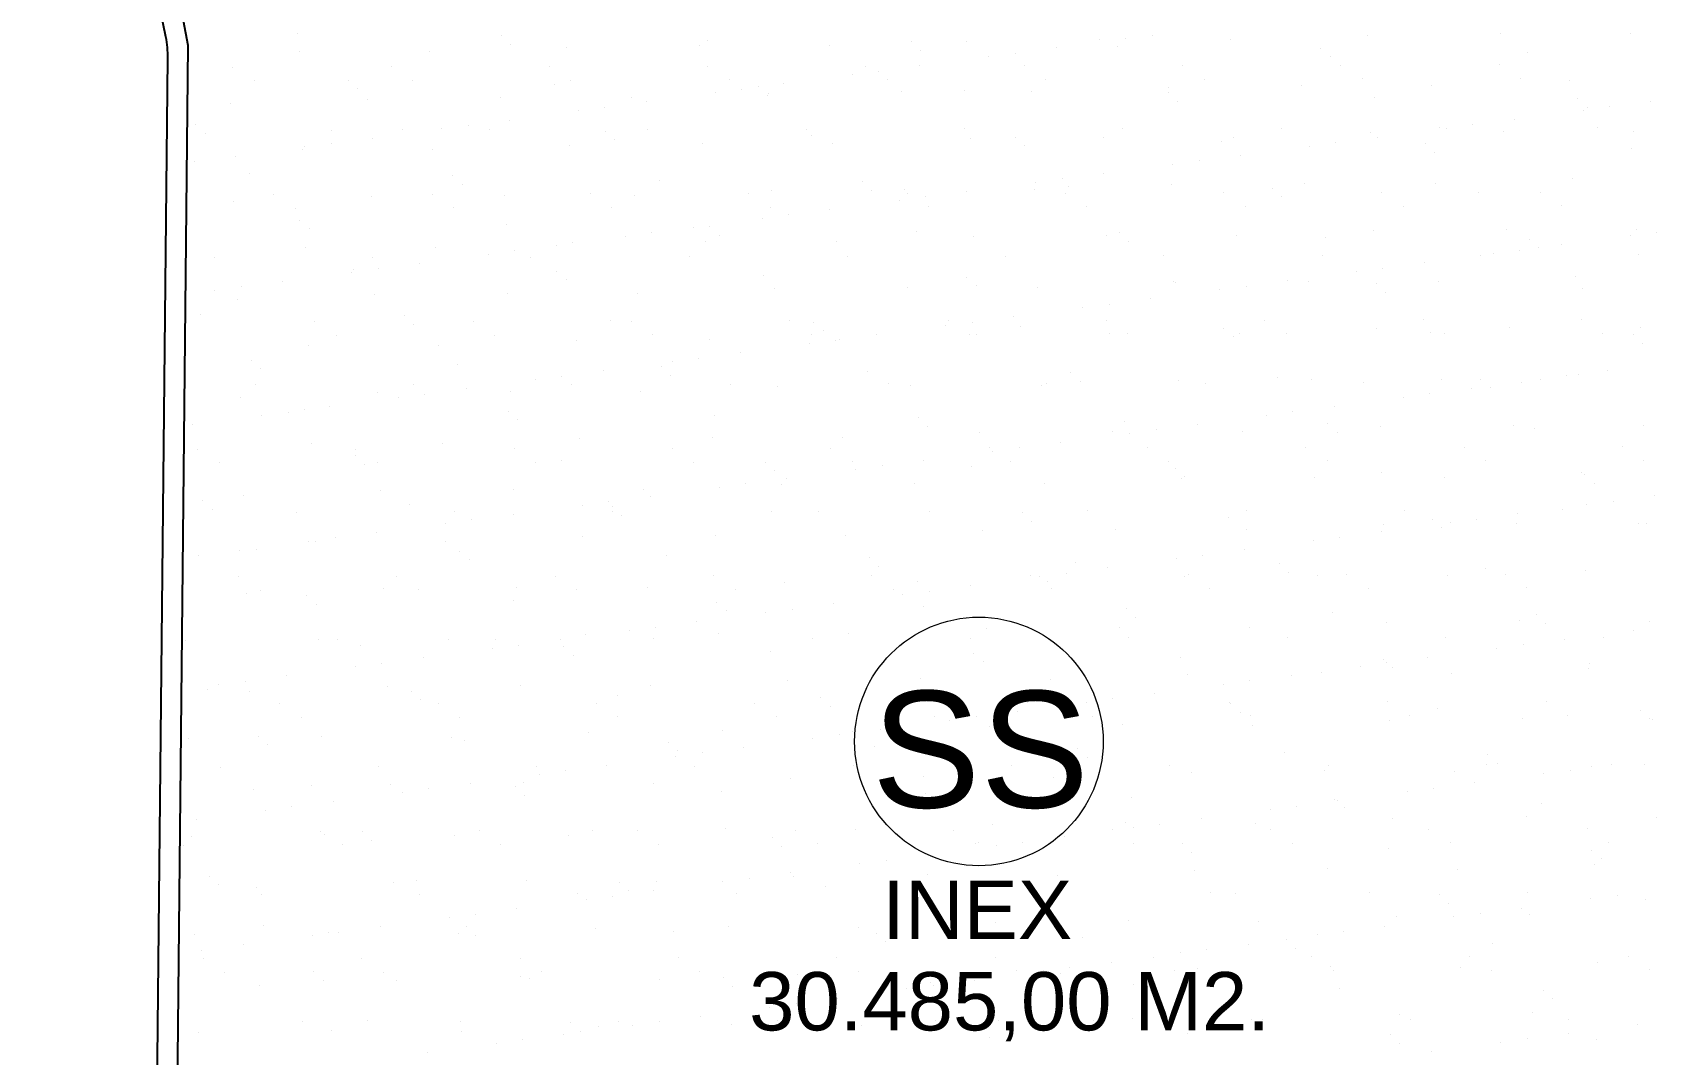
# Model space of a CAD drawing. Extents: x 472704 to 474638, y 1059265 to 1060325.
# Drawn here: x 473682.7 to 473778.5, y 1059666.4 to 1059726.7 of the extents above; entities that cross this region are included whole.
import ezdxf

# ---------------------------------------------------------------- set-up
doc = ezdxf.new("R2010")
doc.units = 0
doc.header["$LTSCALE"] = 0.4
doc.header["$MEASUREMENT"] = 0
for name, color, linetype in [('A-VIA-N', 7, 'CONTINUOUS'), ('PARCELASPEOPUESTAS', 3, 'CONTINUOUS'), ('TEXTOPROPU', 7, 'CONTINUOUS'), ('TOPONIMIA', 1, 'CONTINUOUS'), ('VIAPROPUESTA', 7, 'CONTINUOUS')]:
    doc.layers.add(name, color=color, linetype=linetype)
doc.layers.add('AREAS VERDAS', color=72, linetype='CONTINUOUS', lineweight=25)
doc.styles.add('ARIAL', font='arial.ttf')

msp = doc.modelspace()

# ---------------------------------------------------------------- linework, layer by layer
at = {"layer": 'A-VIA-N', "linetype": 'Continuous'}
msp.add_line((473688.901, 1059555.033), (473690.686, 1059725.191), dxfattribs=at)
msp.add_arc((473684.686, 1059725.254), 6, 359.3992, 11.49927, dxfattribs=at)
at = {"layer": 'AREAS VERDAS', "color": 64, "linetype": 'Continuous'}
for p, q in [((473698.361, 1059726.624), (473698.361, 1059726.624)), ((473710.366, 1059726.521), (473710.366, 1059726.521)), ((473748.78, 1059726.534), (473748.78, 1059726.534)), ((473761.471, 1059726.555), (473761.471, 1059726.555)), ((473769.324, 1059726.655), (473769.324, 1059726.655)), ((473776.999, 1059726.619), (473776.999, 1059726.619)), ((473698.435, 1059725.59), (473698.435, 1059725.59)), ((473706.109, 1059725.553), (473706.109, 1059725.553)), ((473710.918, 1059726.014), (473710.918, 1059726.014)), ((473714.212, 1059725.845), (473714.212, 1059725.845)), ((473722.065, 1059725.945), (473722.065, 1059725.945)), ((473722.547, 1059726.255), (473722.547, 1059726.255)), ((473729.739, 1059725.908), (473729.739, 1059725.908)), ((473734.551, 1059726.152), (473734.551, 1059726.152)), ((473735.104, 1059725.646), (473735.104, 1059725.646)), ((473737.842, 1059726.2), (473737.842, 1059726.2)), ((473740.705, 1059725.471), (473740.705, 1059725.471)), ((473743.144, 1059725.792), (473743.144, 1059725.792)), ((473745.695, 1059726.3), (473745.695, 1059726.3)), ((473746.732, 1059725.887), (473746.732, 1059725.887)), ((473747.219, 1059726.328), (473747.219, 1059726.328)), ((473753.369, 1059726.263), (473753.369, 1059726.263)), ((473758.737, 1059725.784), (473758.737, 1059725.784)), ((473770.918, 1059725.519), (473770.918, 1059725.519)), ((473694.515, 1059724.656), (473694.515, 1059724.656)), ((473703.857, 1059724.673), (473703.857, 1059724.673)), ((473713.2, 1059724.69), (473713.2, 1059724.69)), ((473722.542, 1059724.707), (473722.542, 1059724.707)), ((473731.884, 1059724.724), (473731.884, 1059724.724)), ((473735.069, 1059724.729), (473735.069, 1059724.729)), ((473739.143, 1059725.265), (473739.143, 1059725.265)), ((473741.227, 1059724.741), (473741.227, 1059724.741)), ((473750.569, 1059724.758), (473750.569, 1059724.758)), ((473759.29, 1059725.277), (473759.29, 1059725.277)), ((473759.912, 1059724.775), (473759.912, 1059724.775)), ((473769.254, 1059724.792), (473769.254, 1059724.792)), ((473695.78, 1059723.85), (473695.78, 1059723.85)), ((473701.347, 1059723.888), (473701.347, 1059723.888)), ((473705.122, 1059723.867), (473705.122, 1059723.867)), ((473713.528, 1059723.622), (473713.528, 1059723.622)), ((473714.465, 1059723.884), (473714.465, 1059723.884)), ((473723.807, 1059723.901), (473723.807, 1059723.901)), ((473726.993, 1059723.665), (473726.993, 1059723.665)), ((473731.068, 1059724.202), (473731.068, 1059724.202)), ((473732.63, 1059724.407), (473732.63, 1059724.407)), ((473733.15, 1059723.918), (473733.15, 1059723.918)), ((473742.492, 1059723.935), (473742.492, 1059723.935)), ((473751.834, 1059723.952), (473751.834, 1059723.952)), ((473757.604, 1059723.588), (473757.604, 1059723.588)), ((473761.177, 1059723.969), (473761.177, 1059723.969)), ((473765.278, 1059723.551), (473765.278, 1059723.551)), ((473770.519, 1059723.986), (473770.519, 1059723.986)), ((473773.381, 1059723.843), (473773.381, 1059723.843)), ((473701.9, 1059723.381), (473701.9, 1059723.381)), ((473702.492, 1059722.777), (473702.492, 1059722.777)), ((473710.344, 1059722.877), (473710.344, 1059722.877)), ((473718.019, 1059722.84), (473718.019, 1059722.84)), ((473718.918, 1059722.602), (473718.918, 1059722.602)), ((473722.993, 1059723.139), (473722.993, 1059723.139)), ((473724.554, 1059723.344), (473724.554, 1059723.344)), ((473725.533, 1059723.519), (473725.533, 1059723.519)), ((473726.086, 1059723.013), (473726.086, 1059723.013)), ((473726.121, 1059723.132), (473726.121, 1059723.132)), ((473733.974, 1059723.232), (473733.974, 1059723.232)), ((473737.714, 1059723.254), (473737.714, 1059723.254)), ((473741.648, 1059723.195), (473741.648, 1059723.195)), ((473749.718, 1059723.151), (473749.718, 1059723.151)), ((473749.751, 1059723.487), (473749.751, 1059723.487)), ((473750.271, 1059722.644), (473750.271, 1059722.644)), ((473761.9, 1059722.886), (473761.9, 1059722.886)), ((473773.904, 1059722.782), (473773.904, 1059722.782)), ((473778.211, 1059722.641), (473778.211, 1059722.641)), ((473694.389, 1059722.485), (473694.389, 1059722.485)), ((473714.917, 1059722.076), (473714.917, 1059722.076)), ((473716.479, 1059722.281), (473716.479, 1059722.281)), ((473774.211, 1059722.114), (473774.211, 1059722.114)), ((473774.457, 1059722.276), (473774.457, 1059722.276)), ((473775.772, 1059722.32), (473775.772, 1059722.32)), ((473692.329, 1059721.255), (473692.329, 1059721.255)), ((473692.882, 1059720.748), (473692.882, 1059720.748)), ((473700.334, 1059720.949), (473700.334, 1059720.949)), ((473704.51, 1059720.989), (473704.51, 1059720.989)), ((473706.842, 1059721.012), (473706.842, 1059721.012)), ((473708.404, 1059721.218), (473708.404, 1059721.218)), ((473709.677, 1059720.966), (473709.677, 1059720.966)), ((473710.843, 1059721.539), (473710.843, 1059721.539)), ((473716.514, 1059720.886), (473716.514, 1059720.886)), ((473719.019, 1059720.983), (473719.019, 1059720.983)), ((473728.361, 1059721), (473728.361, 1059721)), ((473737.704, 1059721.017), (473737.704, 1059721.017)), ((473747.046, 1059721.034), (473747.046, 1059721.034)), ((473756.389, 1059721.051), (473756.389, 1059721.051)), ((473761.66, 1059720.775), (473761.66, 1059720.775)), ((473765.731, 1059721.068), (473765.731, 1059721.068)), ((473766.135, 1059721.051), (473766.135, 1059721.051)), ((473767.697, 1059721.257), (473767.697, 1059721.257)), ((473769.513, 1059720.875), (473769.513, 1059720.875)), ((473770.136, 1059721.578), (473770.136, 1059721.578)), ((473775.074, 1059721.085), (473775.074, 1059721.085)), ((473777.187, 1059720.838), (473777.187, 1059720.838)), ((473698.624, 1059719.809), (473698.624, 1059719.809)), ((473698.767, 1059719.949), (473698.767, 1059719.949)), ((473700.328, 1059720.155), (473700.328, 1059720.155)), ((473702.767, 1059720.476), (473702.767, 1059720.476)), ((473706.298, 1059719.772), (473706.298, 1059719.772)), ((473714.401, 1059720.064), (473714.401, 1059720.064)), ((473717.067, 1059720.38), (473717.067, 1059720.38)), ((473722.254, 1059720.164), (473722.254, 1059720.164)), ((473728.696, 1059720.621), (473728.696, 1059720.621)), ((473729.928, 1059720.128), (473729.928, 1059720.128)), ((473738.031, 1059720.419), (473738.031, 1059720.419)), ((473740.7, 1059720.518), (473740.7, 1059720.518)), ((473741.253, 1059720.011), (473741.253, 1059720.011)), ((473745.883, 1059720.52), (473745.883, 1059720.52)), ((473752.881, 1059720.253), (473752.881, 1059720.253)), ((473753.558, 1059720.483), (473753.558, 1059720.483)), ((473758.06, 1059719.988), (473758.06, 1059719.988)), ((473759.622, 1059720.194), (473759.622, 1059720.194)), ((473762.061, 1059720.515), (473762.061, 1059720.515)), ((473764.886, 1059720.149), (473764.886, 1059720.149)), ((473777.067, 1059719.884), (473777.067, 1059719.884)), ((473692.253, 1059719.092), (473692.253, 1059719.092)), ((473694.692, 1059719.413), (473694.692, 1059719.413)), ((473749.985, 1059718.925), (473749.985, 1059718.925)), ((473751.546, 1059719.13), (473751.546, 1059719.13)), ((473753.985, 1059719.452), (473753.985, 1059719.452)), ((473765.439, 1059719.643), (473765.439, 1059719.643)), ((473695.492, 1059718.356), (473695.492, 1059718.356)), ((473707.496, 1059718.253), (473707.496, 1059718.253)), ((473719.677, 1059717.988), (473719.677, 1059717.988)), ((473731.682, 1059717.885), (473731.682, 1059717.885)), ((473741.909, 1059717.862), (473741.909, 1059717.862)), ((473743.471, 1059718.067), (473743.471, 1059718.067)), ((473745.91, 1059718.388), (473745.91, 1059718.388)), ((473757.793, 1059717.807), (473757.793, 1059717.807)), ((473773.57, 1059718.062), (473773.57, 1059718.062)), ((473696.938, 1059717.144), (473696.938, 1059717.144)), ((473702.681, 1059716.996), (473702.681, 1059716.996)), ((473706.28, 1059717.161), (473706.28, 1059717.161)), ((473708.049, 1059717.746), (473708.049, 1059717.746)), ((473710.533, 1059717.096), (473710.533, 1059717.096)), ((473715.623, 1059717.178), (473715.623, 1059717.178)), ((473718.208, 1059717.06), (473718.208, 1059717.06)), ((473724.965, 1059717.195), (473724.965, 1059717.195)), ((473726.31, 1059717.352), (473726.31, 1059717.352)), ((473732.235, 1059717.378), (473732.235, 1059717.378)), ((473734.163, 1059717.452), (473734.163, 1059717.452)), ((473734.307, 1059717.212), (473734.307, 1059717.212)), ((473735.396, 1059717.004), (473735.396, 1059717.004)), ((473737.835, 1059717.325), (473737.835, 1059717.325)), ((473741.837, 1059717.415), (473741.837, 1059717.415)), ((473743.65, 1059717.229), (473743.65, 1059717.229)), ((473743.863, 1059717.62), (473743.863, 1059717.62)), ((473749.94, 1059717.707), (473749.94, 1059717.707)), ((473752.992, 1059717.246), (473752.992, 1059717.246)), ((473755.867, 1059717.516), (473755.867, 1059717.516)), ((473756.42, 1059717.01), (473756.42, 1059717.01)), ((473762.335, 1059717.263), (473762.335, 1059717.263)), ((473765.467, 1059717.77), (473765.467, 1059717.77)), ((473768.049, 1059717.251), (473768.049, 1059717.251)), ((473771.677, 1059717.28), (473771.677, 1059717.28)), ((473694.578, 1059716.704), (473694.578, 1059716.704)), ((473698.203, 1059716.338), (473698.203, 1059716.338)), ((473707.545, 1059716.355), (473707.545, 1059716.355)), ((473716.888, 1059716.372), (473716.888, 1059716.372)), ((473726.23, 1059716.389), (473726.23, 1059716.389)), ((473727.32, 1059715.941), (473727.32, 1059715.941)), ((473729.759, 1059716.262), (473729.759, 1059716.262)), ((473733.834, 1059716.799), (473733.834, 1059716.799)), ((473735.572, 1059716.406), (473735.572, 1059716.406)), ((473744.915, 1059716.423), (473744.915, 1059716.423)), ((473754.257, 1059716.44), (473754.257, 1059716.44)), ((473763.6, 1059716.457), (473763.6, 1059716.457)), ((473772.942, 1059716.474), (473772.942, 1059716.474)), ((473698.478, 1059715.62), (473698.478, 1059715.62)), ((473699.031, 1059715.113), (473699.031, 1059715.113)), ((473710.659, 1059715.355), (473710.659, 1059715.355)), ((473721.684, 1059715.199), (473721.684, 1059715.199)), ((473722.663, 1059715.252), (473722.663, 1059715.252)), ((473725.759, 1059715.735), (473725.759, 1059715.735)), ((473734.845, 1059714.987), (473734.845, 1059714.987)), ((473761.849, 1059714.994), (473761.849, 1059714.994)), ((473769.702, 1059715.094), (473769.702, 1059715.094)), ((473777.376, 1059715.058), (473777.376, 1059715.058)), ((473698.813, 1059714.029), (473698.813, 1059714.029)), ((473706.487, 1059713.992), (473706.487, 1059713.992)), ((473713.609, 1059714.136), (473713.609, 1059714.136)), ((473714.59, 1059714.284), (473714.59, 1059714.284)), ((473717.683, 1059714.672), (473717.683, 1059714.672)), ((473719.245, 1059714.878), (473719.245, 1059714.878)), ((473722.443, 1059714.384), (473722.443, 1059714.384)), ((473723.216, 1059714.745), (473723.216, 1059714.745)), ((473730.117, 1059714.347), (473730.117, 1059714.347)), ((473738.22, 1059714.639), (473738.22, 1059714.639)), ((473746.072, 1059714.739), (473746.072, 1059714.739)), ((473746.849, 1059714.883), (473746.849, 1059714.883)), ((473747.402, 1059714.377), (473747.402, 1059714.377)), ((473753.747, 1059714.702), (473753.747, 1059714.702)), ((473759.03, 1059714.618), (473759.03, 1059714.618)), ((473771.035, 1059714.515), (473771.035, 1059714.515)), ((473771.588, 1059714.008), (473771.588, 1059714.008)), ((473772.902, 1059714.175), (473772.902, 1059714.175)), ((473776.977, 1059714.711), (473776.977, 1059714.711)), ((473778.538, 1059714.917), (473778.538, 1059714.917)), ((473693.415, 1059713.42), (473693.415, 1059713.42)), ((473702.757, 1059713.437), (473702.757, 1059713.437)), ((473705.533, 1059713.073), (473705.533, 1059713.073)), ((473709.608, 1059713.609), (473709.608, 1059713.609)), ((473711.17, 1059713.815), (473711.17, 1059713.815)), ((473712.1, 1059713.454), (473712.1, 1059713.454)), ((473721.442, 1059713.471), (473721.442, 1059713.471)), ((473730.784, 1059713.488), (473730.784, 1059713.488)), ((473740.127, 1059713.505), (473740.127, 1059713.505)), ((473749.469, 1059713.522), (473749.469, 1059713.522)), ((473758.812, 1059713.539), (473758.812, 1059713.539)), ((473764.826, 1059713.111), (473764.826, 1059713.111)), ((473768.154, 1059713.556), (473768.154, 1059713.556)), ((473768.901, 1059713.648), (473768.901, 1059713.648)), ((473770.463, 1059713.853), (473770.463, 1059713.853)), ((473777.496, 1059713.573), (473777.496, 1059713.573)), ((473701.533, 1059712.546), (473701.533, 1059712.546)), ((473701.641, 1059712.722), (473701.641, 1059712.722)), ((473703.094, 1059712.752), (473703.094, 1059712.752)), ((473713.645, 1059712.619), (473713.645, 1059712.619)), ((473714.198, 1059712.112), (473714.198, 1059712.112)), ((473725.826, 1059712.353), (473725.826, 1059712.353)), ((473737.831, 1059712.25), (473737.831, 1059712.25)), ((473756.751, 1059712.048), (473756.751, 1059712.048)), ((473760.826, 1059712.585), (473760.826, 1059712.585)), ((473762.388, 1059712.79), (473762.388, 1059712.79)), ((473773.759, 1059712.282), (473773.759, 1059712.282)), ((473693.457, 1059711.483), (473693.457, 1059711.483)), ((473695.019, 1059711.689), (473695.019, 1059711.689)), ((473697.458, 1059712.01), (473697.458, 1059712.01)), ((473702.87, 1059711.216), (473702.87, 1059711.216)), ((473710.722, 1059711.316), (473710.722, 1059711.316)), ((473718.397, 1059711.279), (473718.397, 1059711.279)), ((473726.499, 1059711.571), (473726.499, 1059711.571)), ((473734.352, 1059711.671), (473734.352, 1059711.671)), ((473738.384, 1059711.744), (473738.384, 1059711.744)), ((473742.026, 1059711.634), (473742.026, 1059711.634)), ((473750.012, 1059711.985), (473750.012, 1059711.985)), ((473750.129, 1059711.926), (473750.129, 1059711.926)), ((473752.751, 1059711.522), (473752.751, 1059711.522)), ((473754.312, 1059711.727), (473754.312, 1059711.727)), ((473757.982, 1059712.027), (473757.982, 1059712.027)), ((473762.016, 1059711.882), (473762.016, 1059711.882)), ((473762.569, 1059711.375), (473762.569, 1059711.375)), ((473765.656, 1059711.99), (473765.656, 1059711.99)), ((473774.198, 1059711.617), (473774.198, 1059711.617)), ((473694.767, 1059710.924), (473694.767, 1059710.924)), ((473744.675, 1059710.458), (473744.675, 1059710.458)), ((473746.237, 1059710.664), (473746.237, 1059710.664)), ((473748.676, 1059710.985), (473748.676, 1059710.985)), ((473692.622, 1059710.089), (473692.622, 1059710.089)), ((473699.361, 1059709.632), (473699.361, 1059709.632)), ((473704.627, 1059709.986), (473704.627, 1059709.986)), ((473705.18, 1059709.479), (473705.18, 1059709.479)), ((473708.703, 1059709.649), (473708.703, 1059709.649)), ((473716.808, 1059709.72), (473716.808, 1059709.72)), ((473718.045, 1059709.666), (473718.045, 1059709.666)), ((473727.388, 1059709.683), (473727.388, 1059709.683)), ((473728.812, 1059709.617), (473728.812, 1059709.617)), ((473736.6, 1059709.395), (473736.6, 1059709.395)), ((473736.73, 1059709.7), (473736.73, 1059709.7)), ((473738.162, 1059709.601), (473738.162, 1059709.601)), ((473740.601, 1059709.922), (473740.601, 1059709.922)), ((473740.994, 1059709.352), (473740.994, 1059709.352)), ((473746.073, 1059709.717), (473746.073, 1059709.717)), ((473752.998, 1059709.249), (473752.998, 1059709.249)), ((473755.415, 1059709.734), (473755.415, 1059709.734)), ((473762.038, 1059709.214), (473762.038, 1059709.214)), ((473764.758, 1059709.751), (473764.758, 1059709.751)), ((473769.891, 1059709.314), (473769.891, 1059709.314)), ((473774.1, 1059709.768), (473774.1, 1059709.768)), ((473777.565, 1059709.277), (473777.565, 1059709.277)), ((473699.002, 1059708.248), (473699.002, 1059708.248)), ((473700.626, 1059708.826), (473700.626, 1059708.826)), ((473706.676, 1059708.211), (473706.676, 1059708.211)), ((473709.968, 1059708.843), (473709.968, 1059708.843)), ((473714.779, 1059708.503), (473714.779, 1059708.503)), ((473719.31, 1059708.86), (473719.31, 1059708.86)), ((473722.632, 1059708.603), (473722.632, 1059708.603)), ((473728.525, 1059708.332), (473728.525, 1059708.332)), ((473728.653, 1059708.877), (473728.653, 1059708.877)), ((473729.365, 1059709.111), (473729.365, 1059709.111)), ((473730.086, 1059708.538), (473730.086, 1059708.538)), ((473730.306, 1059708.567), (473730.306, 1059708.567)), ((473732.525, 1059708.859), (473732.525, 1059708.859)), ((473737.995, 1059708.894), (473737.995, 1059708.894)), ((473738.409, 1059708.859), (473738.409, 1059708.859)), ((473746.261, 1059708.959), (473746.261, 1059708.959)), ((473747.338, 1059708.911), (473747.338, 1059708.911)), ((473753.551, 1059708.742), (473753.551, 1059708.742)), ((473753.936, 1059708.922), (473753.936, 1059708.922)), ((473756.68, 1059708.928), (473756.68, 1059708.928)), ((473765.179, 1059708.984), (473765.179, 1059708.984)), ((473766.023, 1059708.945), (473766.023, 1059708.945)), ((473775.365, 1059708.962), (473775.365, 1059708.962)), ((473777.184, 1059708.881), (473777.184, 1059708.881)), ((473777.736, 1059708.374), (473777.736, 1059708.374)), ((473695.608, 1059707.353), (473695.608, 1059707.353)), ((473720.449, 1059707.269), (473720.449, 1059707.269)), ((473722.011, 1059707.475), (473722.011, 1059707.475)), ((473724.45, 1059707.796), (473724.45, 1059707.796)), ((473696.161, 1059706.846), (473696.161, 1059706.846)), ((473707.789, 1059707.087), (473707.789, 1059707.087)), ((473713.936, 1059706.411), (473713.936, 1059706.411)), ((473716.375, 1059706.733), (473716.375, 1059706.733)), ((473719.794, 1059706.984), (473719.794, 1059706.984)), ((473720.347, 1059706.478), (473720.347, 1059706.478)), ((473731.975, 1059706.719), (473731.975, 1059706.719)), ((473743.979, 1059706.616), (473743.979, 1059706.616)), ((473756.161, 1059706.351), (473756.161, 1059706.351)), ((473773.229, 1059706.45), (473773.229, 1059706.45)), ((473773.948, 1059706.501), (473773.948, 1059706.501)), ((473775.668, 1059706.771), (473775.668, 1059706.771)), ((473695.838, 1059705.907), (473695.838, 1059705.907)), ((473703.059, 1059705.435), (473703.059, 1059705.435)), ((473705.18, 1059705.924), (473705.18, 1059705.924)), ((473705.86, 1059705.348), (473705.86, 1059705.348)), ((473708.299, 1059705.669), (473708.299, 1059705.669)), ((473710.911, 1059705.536), (473710.911, 1059705.536)), ((473712.374, 1059706.206), (473712.374, 1059706.206)), ((473714.522, 1059705.941), (473714.522, 1059705.941)), ((473718.586, 1059705.499), (473718.586, 1059705.499)), ((473723.865, 1059705.958), (473723.865, 1059705.958)), ((473726.688, 1059705.791), (473726.688, 1059705.791)), ((473733.207, 1059705.975), (473733.207, 1059705.975)), ((473734.541, 1059705.891), (473734.541, 1059705.891)), ((473742.215, 1059705.854), (473742.215, 1059705.854)), ((473742.55, 1059705.992), (473742.55, 1059705.992)), ((473744.532, 1059706.109), (473744.532, 1059706.109)), ((473750.318, 1059706.146), (473750.318, 1059706.146)), ((473751.892, 1059706.009), (473751.892, 1059706.009)), ((473758.171, 1059706.246), (473758.171, 1059706.246)), ((473761.235, 1059706.026), (473761.235, 1059706.026)), ((473765.154, 1059705.387), (473765.154, 1059705.387)), ((473765.845, 1059706.209), (473765.845, 1059706.209)), ((473767.592, 1059705.708), (473767.592, 1059705.708)), ((473768.165, 1059706.248), (473768.165, 1059706.248)), ((473768.718, 1059705.741), (473768.718, 1059705.741)), ((473770.577, 1059706.043), (473770.577, 1059706.043)), ((473771.667, 1059706.245), (473771.667, 1059706.245)), ((473694.956, 1059705.143), (473694.956, 1059705.143)), ((473698.771, 1059704.454), (473698.771, 1059704.454)), ((473700.224, 1059704.606), (473700.224, 1059704.606)), ((473704.299, 1059705.143), (473704.299, 1059705.143)), ((473759.517, 1059704.645), (473759.517, 1059704.645)), ((473763.592, 1059705.181), (473763.592, 1059705.181)), ((473692.149, 1059703.543), (473692.149, 1059703.543)), ((473696.223, 1059704.08), (473696.223, 1059704.08)), ((473697.785, 1059704.285), (473697.785, 1059704.285)), ((473710.775, 1059704.351), (473710.775, 1059704.351)), ((473711.328, 1059703.845), (473711.328, 1059703.845)), ((473722.957, 1059704.086), (473722.957, 1059704.086)), ((473734.961, 1059703.983), (473734.961, 1059703.983)), ((473735.514, 1059703.476), (473735.514, 1059703.476)), ((473747.142, 1059703.718), (473747.142, 1059703.718)), ((473751.442, 1059703.582), (473751.442, 1059703.582)), ((473755.517, 1059704.118), (473755.517, 1059704.118)), ((473757.078, 1059704.324), (473757.078, 1059704.324)), ((473759.147, 1059703.615), (473759.147, 1059703.615)), ((473762.227, 1059703.433), (473762.227, 1059703.433)), ((473770.08, 1059703.533), (473770.08, 1059703.533)), ((473777.754, 1059703.497), (473777.754, 1059703.497)), ((473699.191, 1059702.468), (473699.191, 1059702.468)), ((473714.968, 1059702.723), (473714.968, 1059702.723)), ((473722.821, 1059702.823), (473722.821, 1059702.823)), ((473730.495, 1059702.786), (473730.495, 1059702.786)), ((473738.598, 1059703.078), (473738.598, 1059703.078)), ((473743.367, 1059702.519), (473743.367, 1059702.519)), ((473746.45, 1059703.178), (473746.45, 1059703.178)), ((473747.441, 1059703.055), (473747.441, 1059703.055)), ((473749.003, 1059703.261), (473749.003, 1059703.261)), ((473754.125, 1059703.141), (473754.125, 1059703.141)), ((473759.7, 1059703.108), (473759.7, 1059703.108)), ((473771.328, 1059703.349), (473771.328, 1059703.349)), ((473692.441, 1059702.102), (473692.441, 1059702.102)), ((473701.757, 1059701.718), (473701.757, 1059701.718)), ((473701.783, 1059702.119), (473701.783, 1059702.119)), ((473706.865, 1059702.431), (473706.865, 1059702.431)), ((473711.126, 1059702.136), (473711.126, 1059702.136)), ((473720.468, 1059702.153), (473720.468, 1059702.153)), ((473729.811, 1059702.17), (473729.811, 1059702.17)), ((473739.153, 1059702.187), (473739.153, 1059702.187)), ((473739.366, 1059701.992), (473739.366, 1059701.992)), ((473740.928, 1059702.198), (473740.928, 1059702.198)), ((473748.496, 1059702.204), (473748.496, 1059702.204)), ((473757.838, 1059702.221), (473757.838, 1059702.221)), ((473767.18, 1059702.238), (473767.18, 1059702.238)), ((473776.523, 1059702.255), (473776.523, 1059702.255)), ((473693.706, 1059701.297), (473693.706, 1059701.297)), ((473702.31, 1059701.212), (473702.31, 1059701.212)), ((473703.049, 1059701.313), (473703.049, 1059701.313)), ((473712.391, 1059701.33), (473712.391, 1059701.33)), ((473713.938, 1059701.453), (473713.938, 1059701.453)), ((473721.733, 1059701.347), (473721.733, 1059701.347)), ((473725.943, 1059701.35), (473725.943, 1059701.35)), ((473726.496, 1059700.843), (473726.496, 1059700.843)), ((473731.076, 1059701.364), (473731.076, 1059701.364)), ((473731.291, 1059700.929), (473731.291, 1059700.929)), ((473732.852, 1059701.134), (473732.852, 1059701.134)), ((473735.291, 1059701.456), (473735.291, 1059701.456)), ((473738.124, 1059701.085), (473738.124, 1059701.085)), ((473740.418, 1059701.381), (473740.418, 1059701.381)), ((473749.761, 1059701.398), (473749.761, 1059701.398)), ((473750.128, 1059700.982), (473750.128, 1059700.982)), ((473759.103, 1059701.415), (473759.103, 1059701.415)), ((473762.31, 1059700.716), (473762.31, 1059700.716)), ((473768.446, 1059701.432), (473768.446, 1059701.432)), ((473774.137, 1059700.721), (473774.137, 1059700.721)), ((473774.314, 1059700.613), (473774.314, 1059700.613)), ((473777.788, 1059701.449), (473777.788, 1059701.449)), ((473703.248, 1059699.655), (473703.248, 1059699.655)), ((473711.1, 1059699.755), (473711.1, 1059699.755)), ((473718.775, 1059699.718), (473718.775, 1059699.718)), ((473723.215, 1059699.866), (473723.215, 1059699.866)), ((473724.777, 1059700.071), (473724.777, 1059700.071)), ((473726.877, 1059700.01), (473726.877, 1059700.01)), ((473727.216, 1059700.392), (473727.216, 1059700.392)), ((473734.73, 1059700.11), (473734.73, 1059700.11)), ((473742.404, 1059700.074), (473742.404, 1059700.074)), ((473750.507, 1059700.365), (473750.507, 1059700.365)), ((473750.681, 1059700.475), (473750.681, 1059700.475)), ((473758.36, 1059700.466), (473758.36, 1059700.466)), ((473766.034, 1059700.429), (473766.034, 1059700.429)), ((473774.867, 1059700.106), (473774.867, 1059700.106)), ((473692.739, 1059699.085), (473692.739, 1059699.085)), ((473695.145, 1059699.363), (473695.145, 1059699.363)), ((473704.92, 1059698.82), (473704.92, 1059698.82)), ((473715.14, 1059698.803), (473715.14, 1059698.803)), ((473716.702, 1059699.008), (473716.702, 1059699.008)), ((473716.924, 1059698.717), (473716.924, 1059698.717)), ((473719.141, 1059699.329), (473719.141, 1059699.329)), ((473774.433, 1059698.841), (473774.433, 1059698.841)), ((473775.995, 1059699.047), (473775.995, 1059699.047)), ((473778.434, 1059699.368), (473778.434, 1059699.368)), ((473693.292, 1059698.579), (473693.292, 1059698.579)), ((473698.26, 1059698.395), (473698.26, 1059698.395)), ((473707.065, 1059697.739), (473707.065, 1059697.739)), ((473707.603, 1059698.412), (473707.603, 1059698.412)), ((473708.626, 1059697.945), (473708.626, 1059697.945)), ((473711.065, 1059698.266), (473711.065, 1059698.266)), ((473716.945, 1059698.429), (473716.945, 1059698.429)), ((473717.477, 1059698.21), (473717.477, 1059698.21)), ((473726.288, 1059698.446), (473726.288, 1059698.446)), ((473729.106, 1059698.452), (473729.106, 1059698.452)), ((473735.63, 1059698.463), (473735.63, 1059698.463)), ((473741.11, 1059698.349), (473741.11, 1059698.349)), ((473741.663, 1059697.842), (473741.663, 1059697.842)), ((473744.973, 1059698.48), (473744.973, 1059698.48)), ((473753.291, 1059698.083), (473753.291, 1059698.083)), ((473754.315, 1059698.497), (473754.315, 1059698.497)), ((473763.657, 1059698.514), (473763.657, 1059698.514)), ((473765.296, 1059697.98), (473765.296, 1059697.98)), ((473766.358, 1059697.778), (473766.358, 1059697.778)), ((473767.92, 1059697.984), (473767.92, 1059697.984)), ((473770.269, 1059697.753), (473770.269, 1059697.753)), ((473770.358, 1059698.305), (473770.358, 1059698.305)), ((473773, 1059698.531), (473773, 1059698.531)), ((473777.477, 1059697.715), (473777.477, 1059697.715)), ((473777.943, 1059697.716), (473777.943, 1059697.716)), ((473700.551, 1059696.882), (473700.551, 1059696.882)), ((473702.99, 1059697.203), (473702.99, 1059697.203)), ((473715.157, 1059696.942), (473715.157, 1059696.942)), ((473723.01, 1059697.042), (473723.01, 1059697.042)), ((473730.684, 1059697.006), (473730.684, 1059697.006)), ((473738.787, 1059697.298), (473738.787, 1059697.298)), ((473746.639, 1059697.398), (473746.639, 1059697.398)), ((473754.314, 1059697.361), (473754.314, 1059697.361)), ((473758.283, 1059696.715), (473758.283, 1059696.715)), ((473759.844, 1059696.921), (473759.844, 1059696.921)), ((473762.283, 1059697.242), (473762.283, 1059697.242)), ((473762.416, 1059697.653), (473762.416, 1059697.653)), ((473765.849, 1059697.473), (473765.849, 1059697.473)), ((473692.476, 1059695.819), (473692.476, 1059695.819)), ((473694.915, 1059696.14), (473694.915, 1059696.14)), ((473695.902, 1059696.187), (473695.902, 1059696.187)), ((473698.989, 1059696.676), (473698.989, 1059696.676)), ((473699.38, 1059696.687), (473699.38, 1059696.687)), ((473707.054, 1059696.65), (473707.054, 1059696.65)), ((473707.906, 1059696.084), (473707.906, 1059696.084)), ((473720.087, 1059695.819), (473720.087, 1059695.819)), ((473751.769, 1059695.857), (473751.769, 1059695.857)), ((473754.208, 1059696.179), (473754.208, 1059696.179)), ((473708.459, 1059695.577), (473708.459, 1059695.577)), ((473732.092, 1059695.715), (473732.092, 1059695.715)), ((473732.645, 1059695.209), (473732.645, 1059695.209)), ((473743.694, 1059694.794), (473743.694, 1059694.794)), ((473744.273, 1059695.45), (473744.273, 1059695.45)), ((473746.133, 1059695.115), (473746.133, 1059695.115)), ((473750.207, 1059695.652), (473750.207, 1059695.652)), ((473756.277, 1059695.347), (473756.277, 1059695.347)), ((473756.83, 1059694.84), (473756.83, 1059694.84)), ((473768.459, 1059695.082), (473768.459, 1059695.082)), ((473774.326, 1059694.94), (473774.326, 1059694.94)), ((473694.864, 1059694.59), (473694.864, 1059694.59)), ((473703.437, 1059693.874), (473703.437, 1059693.874)), ((473704.206, 1059694.607), (473704.206, 1059694.607)), ((473711.289, 1059693.975), (473711.289, 1059693.975)), ((473713.549, 1059694.624), (473713.549, 1059694.624)), ((473718.964, 1059693.938), (473718.964, 1059693.938)), ((473722.891, 1059694.641), (473722.891, 1059694.641)), ((473724.156, 1059693.835), (473724.156, 1059693.835)), ((473727.066, 1059694.23), (473727.066, 1059694.23)), ((473732.234, 1059694.658), (473732.234, 1059694.658)), ((473733.499, 1059693.852), (473733.499, 1059693.852)), ((473734.919, 1059694.33), (473734.919, 1059694.33)), ((473738.057, 1059694.052), (473738.057, 1059694.052)), ((473741.576, 1059694.675), (473741.576, 1059694.675)), ((473742.132, 1059694.589), (473742.132, 1059694.589)), ((473742.593, 1059694.293), (473742.593, 1059694.293)), ((473742.841, 1059693.869), (473742.841, 1059693.869)), ((473750.696, 1059694.585), (473750.696, 1059694.585)), ((473750.918, 1059694.692), (473750.918, 1059694.692)), ((473752.184, 1059693.886), (473752.184, 1059693.886)), ((473758.549, 1059694.685), (473758.549, 1059694.685)), ((473760.261, 1059694.709), (473760.261, 1059694.709)), ((473761.526, 1059693.903), (473761.526, 1059693.903)), ((473766.223, 1059694.648), (473766.223, 1059694.648)), ((473769.603, 1059694.726), (473769.603, 1059694.726)), ((473770.868, 1059693.92), (473770.868, 1059693.92)), ((473695.334, 1059693.582), (473695.334, 1059693.582)), ((473696.129, 1059693.784), (473696.129, 1059693.784)), ((473698.888, 1059693.451), (473698.888, 1059693.451)), ((473699.441, 1059692.944), (473699.441, 1059692.944)), ((473705.471, 1059693.801), (473705.471, 1059693.801)), ((473711.069, 1059693.186), (473711.069, 1059693.186)), ((473714.814, 1059693.818), (473714.814, 1059693.818)), ((473723.073, 1059693.082), (473723.073, 1059693.082)), ((473729.982, 1059692.989), (473729.982, 1059692.989)), ((473734.057, 1059693.526), (473734.057, 1059693.526)), ((473735.618, 1059693.731), (473735.618, 1059693.731)), ((473721.907, 1059691.926), (473721.907, 1059691.926)), ((473723.626, 1059692.576), (473723.626, 1059692.576)), ((473725.981, 1059692.462), (473725.981, 1059692.462)), ((473727.543, 1059692.668), (473727.543, 1059692.668)), ((473735.255, 1059692.817), (473735.255, 1059692.817)), ((473747.259, 1059692.714), (473747.259, 1059692.714)), ((473747.812, 1059692.207), (473747.812, 1059692.207)), ((473759.44, 1059692.449), (473759.44, 1059692.449)), ((473770.458, 1059691.973), (473770.458, 1059691.973)), ((473771.445, 1059692.346), (473771.445, 1059692.346)), ((473778.132, 1059691.936), (473778.132, 1059691.936)), ((473715.346, 1059691.162), (473715.346, 1059691.162)), ((473717.906, 1059691.399), (473717.906, 1059691.399)), ((473719.468, 1059691.605), (473719.468, 1059691.605)), ((473723.199, 1059691.262), (473723.199, 1059691.262)), ((473730.873, 1059691.225), (473730.873, 1059691.225)), ((473738.976, 1059691.517), (473738.976, 1059691.517)), ((473746.828, 1059691.617), (473746.828, 1059691.617)), ((473747.395, 1059690.968), (473747.395, 1059690.968)), ((473754.503, 1059691.58), (473754.503, 1059691.58)), ((473756.738, 1059690.985), (473756.738, 1059690.985)), ((473762.605, 1059691.872), (473762.605, 1059691.872)), ((473766.08, 1059691.002), (473766.08, 1059691.002)), ((473771.998, 1059691.839), (473771.998, 1059691.839)), ((473775.423, 1059691.019), (473775.423, 1059691.019)), ((473777.199, 1059691.438), (473777.199, 1059691.438)), ((473691.716, 1059690.807), (473691.716, 1059690.807)), ((473699.569, 1059690.907), (473699.569, 1059690.907)), ((473700.683, 1059690.883), (473700.683, 1059690.883)), ((473702.051, 1059690.553), (473702.051, 1059690.553)), ((473707.243, 1059690.87), (473707.243, 1059690.87)), ((473709.831, 1059690.336), (473709.831, 1059690.336)), ((473710.026, 1059690.9), (473710.026, 1059690.9)), ((473711.392, 1059690.542), (473711.392, 1059690.542)), ((473713.831, 1059690.863), (473713.831, 1059690.863)), ((473714.055, 1059690.449), (473714.055, 1059690.449)), ((473719.368, 1059690.917), (473719.368, 1059690.917)), ((473726.236, 1059690.184), (473726.236, 1059690.184)), ((473728.711, 1059690.934), (473728.711, 1059690.934)), ((473738.053, 1059690.951), (473738.053, 1059690.951)), ((473738.241, 1059690.081), (473738.241, 1059690.081)), ((473769.124, 1059690.375), (473769.124, 1059690.375)), ((473770.686, 1059690.58), (473770.686, 1059690.58)), ((473773.124, 1059690.901), (473773.124, 1059690.901)), ((473701.755, 1059689.273), (473701.755, 1059689.273)), ((473703.317, 1059689.479), (473703.317, 1059689.479)), ((473705.756, 1059689.8), (473705.756, 1059689.8)), ((473714.608, 1059689.943), (473714.608, 1059689.943)), ((473738.793, 1059689.574), (473738.793, 1059689.574)), ((473750.422, 1059689.816), (473750.422, 1059689.816)), ((473761.049, 1059689.312), (473761.049, 1059689.312)), ((473762.426, 1059689.713), (473762.426, 1059689.713)), ((473762.61, 1059689.517), (473762.61, 1059689.517)), ((473762.979, 1059689.206), (473762.979, 1059689.206)), ((473765.049, 1059689.838), (473765.049, 1059689.838)), ((473774.515, 1059689.16), (473774.515, 1059689.16)), ((473774.607, 1059689.447), (473774.607, 1059689.447)), ((473693.68, 1059688.21), (473693.68, 1059688.21)), ((473695.242, 1059688.415), (473695.242, 1059688.415)), ((473697.681, 1059688.737), (473697.681, 1059688.737)), ((473703.626, 1059688.094), (473703.626, 1059688.094)), ((473711.478, 1059688.194), (473711.478, 1059688.194)), ((473719.153, 1059688.157), (473719.153, 1059688.157)), ((473727.255, 1059688.449), (473727.255, 1059688.449)), ((473735.108, 1059688.549), (473735.108, 1059688.549)), ((473742.782, 1059688.513), (473742.782, 1059688.513)), ((473750.885, 1059688.805), (473750.885, 1059688.805)), ((473752.973, 1059688.249), (473752.973, 1059688.249)), ((473754.535, 1059688.454), (473754.535, 1059688.454)), ((473756.974, 1059688.775), (473756.974, 1059688.775)), ((473758.738, 1059688.905), (473758.738, 1059688.905)), ((473766.412, 1059688.868), (473766.412, 1059688.868)), ((473693.032, 1059687.92), (473693.032, 1059687.92)), ((473695.523, 1059687.802), (473695.523, 1059687.802)), ((473705.036, 1059687.816), (473705.036, 1059687.816)), ((473705.589, 1059687.31), (473705.589, 1059687.31)), ((473717.218, 1059687.551), (473717.218, 1059687.551)), ((473725.314, 1059687.129), (473725.314, 1059687.129)), ((473729.222, 1059687.448), (473729.222, 1059687.448)), ((473734.656, 1059687.146), (473734.656, 1059687.146)), ((473741.403, 1059687.183), (473741.403, 1059687.183)), ((473743.999, 1059687.163), (473743.999, 1059687.163)), ((473744.898, 1059687.185), (473744.898, 1059687.185)), ((473746.46, 1059687.391), (473746.46, 1059687.391)), ((473748.899, 1059687.712), (473748.899, 1059687.712)), ((473753.341, 1059687.18), (473753.341, 1059687.18)), ((473762.684, 1059687.197), (473762.684, 1059687.197)), ((473772.026, 1059687.214), (473772.026, 1059687.214)), ((473697.287, 1059687.078), (473697.287, 1059687.078)), ((473698.552, 1059686.272), (473698.552, 1059686.272)), ((473706.629, 1059687.095), (473706.629, 1059687.095)), ((473707.894, 1059686.289), (473707.894, 1059686.289)), ((473715.972, 1059687.112), (473715.972, 1059687.112)), ((473717.237, 1059686.306), (473717.237, 1059686.306)), ((473726.579, 1059686.323), (473726.579, 1059686.323)), ((473729.775, 1059686.941), (473729.775, 1059686.941)), ((473735.922, 1059686.34), (473735.922, 1059686.34)), ((473738.384, 1059686.328), (473738.384, 1059686.328)), ((473740.823, 1059686.649), (473740.823, 1059686.649)), ((473745.264, 1059686.357), (473745.264, 1059686.357)), ((473753.408, 1059687.08), (473753.408, 1059687.08)), ((473753.961, 1059686.573), (473753.961, 1059686.573)), ((473754.606, 1059686.374), (473754.606, 1059686.374)), ((473763.949, 1059686.391), (473763.949, 1059686.391)), ((473765.589, 1059686.814), (473765.589, 1059686.814)), ((473770.647, 1059686.192), (473770.647, 1059686.192)), ((473773.291, 1059686.408), (473773.291, 1059686.408)), ((473777.593, 1059686.711), (473777.593, 1059686.711)), ((473778.146, 1059686.205), (473778.146, 1059686.205)), ((473715.535, 1059685.381), (473715.535, 1059685.381)), ((473723.388, 1059685.482), (473723.388, 1059685.482)), ((473730.309, 1059685.265), (473730.309, 1059685.265)), ((473731.062, 1059685.445), (473731.062, 1059685.445)), ((473732.748, 1059685.586), (473732.748, 1059685.586)), ((473736.823, 1059686.122), (473736.823, 1059686.122)), ((473739.165, 1059685.737), (473739.165, 1059685.737)), ((473747.017, 1059685.837), (473747.017, 1059685.837)), ((473754.692, 1059685.8), (473754.692, 1059685.8)), ((473762.794, 1059686.092), (473762.794, 1059686.092)), ((473778.321, 1059686.155), (473778.321, 1059686.155)), ((473691.905, 1059685.026), (473691.905, 1059685.026)), ((473696.018, 1059685.183), (473696.018, 1059685.183)), ((473696.571, 1059684.677), (473696.571, 1059684.677)), ((473699.758, 1059685.126), (473699.758, 1059685.126)), ((473707.432, 1059685.089), (473707.432, 1059685.089)), ((473708.199, 1059684.918), (473708.199, 1059684.918)), ((473720.204, 1059684.815), (473720.204, 1059684.815)), ((473720.757, 1059684.308), (473720.757, 1059684.308)), ((473724.673, 1059684.523), (473724.673, 1059684.523)), ((473728.747, 1059685.059), (473728.747, 1059685.059)), ((473732.385, 1059684.55), (473732.385, 1059684.55)), ((473744.389, 1059684.447), (473744.389, 1059684.447)), ((473693.764, 1059683.354), (473693.764, 1059683.354)), ((473703.106, 1059683.37), (473703.106, 1059683.37)), ((473712.449, 1059683.387), (473712.449, 1059683.387)), ((473716.597, 1059683.46), (473716.597, 1059683.46)), ((473720.672, 1059683.996), (473720.672, 1059683.996)), ((473721.791, 1059683.404), (473721.791, 1059683.404)), ((473722.234, 1059684.202), (473722.234, 1059684.202)), ((473731.133, 1059683.421), (473731.133, 1059683.421)), ((473740.476, 1059683.438), (473740.476, 1059683.438)), ((473744.942, 1059683.94), (473744.942, 1059683.94)), ((473749.818, 1059683.455), (473749.818, 1059683.455)), ((473756.571, 1059684.181), (473756.571, 1059684.181)), ((473759.161, 1059683.472), (473759.161, 1059683.472)), ((473768.503, 1059683.489), (473768.503, 1059683.489)), ((473768.575, 1059684.078), (473768.575, 1059684.078)), ((473769.128, 1059683.572), (473769.128, 1059683.572)), ((473774.704, 1059683.379), (473774.704, 1059683.379)), ((473775.89, 1059683.498), (473775.89, 1059683.498)), ((473777.846, 1059683.506), (473777.846, 1059683.506)), ((473708.522, 1059682.396), (473708.522, 1059682.396)), ((473711.667, 1059682.414), (473711.667, 1059682.414)), ((473712.597, 1059682.933), (473712.597, 1059682.933)), ((473714.158, 1059683.138), (473714.158, 1059683.138)), ((473719.342, 1059682.377), (473719.342, 1059682.377)), ((473727.444, 1059682.669), (473727.444, 1059682.669)), ((473735.297, 1059682.769), (473735.297, 1059682.769)), ((473742.971, 1059682.732), (473742.971, 1059682.732)), ((473751.074, 1059683.024), (473751.074, 1059683.024)), ((473758.927, 1059683.124), (473758.927, 1059683.124)), ((473766.601, 1059683.087), (473766.601, 1059683.087)), ((473767.815, 1059682.435), (473767.815, 1059682.435)), ((473771.89, 1059682.971), (473771.89, 1059682.971)), ((473773.451, 1059683.177), (473773.451, 1059683.177)), ((473695.712, 1059682.022), (473695.712, 1059682.022)), ((473699.181, 1059682.285), (473699.181, 1059682.285)), ((473703.815, 1059682.313), (473703.815, 1059682.313)), ((473704.521, 1059681.87), (473704.521, 1059681.87)), ((473706.083, 1059682.075), (473706.083, 1059682.075)), ((473711.185, 1059682.182), (473711.185, 1059682.182)), ((473711.738, 1059681.675), (473711.738, 1059681.675)), ((473723.367, 1059681.917), (473723.367, 1059681.917)), ((473735.371, 1059681.814), (473735.371, 1059681.814)), ((473747.552, 1059681.548), (473747.552, 1059681.548)), ((473759.557, 1059681.445), (473759.557, 1059681.445)), ((473763.815, 1059681.908), (473763.815, 1059681.908)), ((473765.376, 1059682.114), (473765.376, 1059682.114)), ((473696.446, 1059680.807), (473696.446, 1059680.807)), ((473698.008, 1059681.012), (473698.008, 1059681.012)), ((473700.447, 1059681.333), (473700.447, 1059681.333)), ((473735.924, 1059681.307), (473735.924, 1059681.307)), ((473755.739, 1059680.845), (473755.739, 1059680.845)), ((473757.301, 1059681.051), (473757.301, 1059681.051)), ((473759.74, 1059681.372), (473759.74, 1059681.372)), ((473760.11, 1059680.939), (473760.11, 1059680.939)), ((473771.738, 1059681.18), (473771.738, 1059681.18)), ((473692.371, 1059680.27), (473692.371, 1059680.27)), ((473699.71, 1059679.566), (473699.71, 1059679.566)), ((473702.167, 1059679.549), (473702.167, 1059679.549)), ((473709.052, 1059679.583), (473709.052, 1059679.583)), ((473715.724, 1059679.601), (473715.724, 1059679.601)), ((473718.395, 1059679.599), (473718.395, 1059679.599)), ((473723.577, 1059679.701), (473723.577, 1059679.701)), ((473727.737, 1059679.616), (473727.737, 1059679.616)), ((473731.251, 1059679.664), (473731.251, 1059679.664)), ((473737.079, 1059679.633), (473737.079, 1059679.633)), ((473739.354, 1059679.956), (473739.354, 1059679.956)), ((473746.422, 1059679.65), (473746.422, 1059679.65)), ((473747.206, 1059680.056), (473747.206, 1059680.056)), ((473747.664, 1059679.782), (473747.664, 1059679.782)), ((473749.226, 1059679.988), (473749.226, 1059679.988)), ((473751.664, 1059680.309), (473751.664, 1059680.309)), ((473754.881, 1059680.02), (473754.881, 1059680.02)), ((473755.764, 1059679.667), (473755.764, 1059679.667)), ((473762.983, 1059680.311), (473762.983, 1059680.311)), ((473765.107, 1059679.684), (473765.107, 1059679.684)), ((473770.836, 1059680.412), (473770.836, 1059680.412)), ((473774.449, 1059679.701), (473774.449, 1059679.701)), ((473778.51, 1059680.375), (473778.51, 1059680.375)), ((473691.632, 1059678.743), (473691.632, 1059678.743)), ((473692.094, 1059679.246), (473692.094, 1059679.246)), ((473699.947, 1059679.346), (473699.947, 1059679.346)), ((473700.975, 1059678.76), (473700.975, 1059678.76)), ((473702.72, 1059679.042), (473702.72, 1059679.042)), ((473707.621, 1059679.309), (473707.621, 1059679.309)), ((473710.317, 1059678.777), (473710.317, 1059678.777)), ((473714.348, 1059679.284), (473714.348, 1059679.284)), ((473719.66, 1059678.794), (473719.66, 1059678.794)), ((473726.353, 1059679.181), (473726.353, 1059679.181)), ((473726.906, 1059678.674), (473726.906, 1059678.674)), ((473729.002, 1059678.811), (473729.002, 1059678.811)), ((473738.344, 1059678.828), (473738.344, 1059678.828)), ((473738.534, 1059678.915), (473738.534, 1059678.915)), ((473739.589, 1059678.719), (473739.589, 1059678.719)), ((473741.15, 1059678.925), (473741.15, 1059678.925)), ((473743.589, 1059679.246), (473743.589, 1059679.246)), ((473747.687, 1059678.844), (473747.687, 1059678.844)), ((473750.538, 1059678.812), (473750.538, 1059678.812)), ((473757.029, 1059678.861), (473757.029, 1059678.861)), ((473762.72, 1059678.547), (473762.72, 1059678.547)), ((473766.372, 1059678.878), (473766.372, 1059678.878)), ((473775.714, 1059678.895), (473775.714, 1059678.895)), ((473731.513, 1059677.656), (473731.513, 1059677.656)), ((473733.075, 1059677.861), (473733.075, 1059677.861)), ((473735.514, 1059678.182), (473735.514, 1059678.182)), ((473751.091, 1059678.306), (473751.091, 1059678.306)), ((473774.724, 1059678.444), (473774.724, 1059678.444)), ((473774.893, 1059677.599), (473774.893, 1059677.599)), ((473775.277, 1059677.937), (473775.277, 1059677.937)), ((473693.149, 1059676.916), (473693.149, 1059676.916)), ((473705.33, 1059676.651), (473705.33, 1059676.651)), ((473711.856, 1059676.633), (473711.856, 1059676.633)), ((473719.531, 1059676.596), (473719.531, 1059676.596)), ((473723.438, 1059676.593), (473723.438, 1059676.593)), ((473725, 1059676.798), (473725, 1059676.798)), ((473727.439, 1059677.119), (473727.439, 1059677.119)), ((473727.633, 1059676.888), (473727.633, 1059676.888)), ((473735.486, 1059676.988), (473735.486, 1059676.988)), ((473743.16, 1059676.952), (473743.16, 1059676.952)), ((473751.263, 1059677.244), (473751.263, 1059677.244)), ((473759.116, 1059677.344), (473759.116, 1059677.344)), ((473766.79, 1059677.307), (473766.79, 1059677.307)), ((473693.702, 1059676.409), (473693.702, 1059676.409)), ((473695.901, 1059676.241), (473695.901, 1059676.241)), ((473696.187, 1059675.841), (473696.187, 1059675.841)), ((473704.003, 1059676.533), (473704.003, 1059676.533)), ((473705.529, 1059675.858), (473705.529, 1059675.858)), ((473714.872, 1059675.875), (473714.872, 1059675.875)), ((473716.924, 1059675.735), (473716.924, 1059675.735)), ((473717.334, 1059676.548), (473717.334, 1059676.548)), ((473717.887, 1059676.041), (473717.887, 1059676.041)), ((473719.363, 1059676.056), (473719.363, 1059676.056)), ((473724.214, 1059675.892), (473724.214, 1059675.892)), ((473729.516, 1059676.282), (473729.516, 1059676.282)), ((473733.556, 1059675.909), (473733.556, 1059675.909)), ((473741.52, 1059676.179), (473741.52, 1059676.179)), ((473742.073, 1059675.672), (473742.073, 1059675.672)), ((473742.899, 1059675.926), (473742.899, 1059675.926)), ((473752.241, 1059675.943), (473752.241, 1059675.943)), ((473753.701, 1059675.914), (473753.701, 1059675.914)), ((473761.584, 1059675.96), (473761.584, 1059675.96)), ((473765.706, 1059675.811), (473765.706, 1059675.811)), ((473770.926, 1059675.977), (473770.926, 1059675.977)), ((473776.217, 1059675.774), (473776.217, 1059675.774)), ((473708.849, 1059674.672), (473708.849, 1059674.672)), ((473711.288, 1059674.993), (473711.288, 1059674.993)), ((473715.363, 1059675.53), (473715.363, 1059675.53)), ((473766.259, 1059675.304), (473766.259, 1059675.304)), ((473768.142, 1059674.711), (473768.142, 1059674.711)), ((473770.581, 1059675.032), (473770.581, 1059675.032)), ((473774.656, 1059675.568), (473774.656, 1059675.568)), ((473777.887, 1059675.546), (473777.887, 1059675.546)), ((473696.312, 1059674.018), (473696.312, 1059674.018)), ((473703.213, 1059673.93), (473703.213, 1059673.93)), ((473707.287, 1059674.466), (473707.287, 1059674.466)), ((473708.316, 1059673.915), (473708.316, 1059673.915)), ((473715.913, 1059673.82), (473715.913, 1059673.82)), ((473723.766, 1059673.921), (473723.766, 1059673.921)), ((473731.44, 1059673.884), (473731.44, 1059673.884)), ((473739.543, 1059674.176), (473739.543, 1059674.176)), ((473747.395, 1059674.276), (473747.395, 1059674.276)), ((473755.07, 1059674.239), (473755.07, 1059674.239)), ((473762.506, 1059673.969), (473762.506, 1059673.969)), ((473763.172, 1059674.531), (473763.172, 1059674.531)), ((473766.581, 1059674.505), (473766.581, 1059674.505)), ((473771.025, 1059674.631), (473771.025, 1059674.631)), ((473692.283, 1059673.465), (473692.283, 1059673.465)), ((473695.137, 1059672.867), (473695.137, 1059672.867)), ((473699.212, 1059673.403), (473699.212, 1059673.403)), ((473700.136, 1059673.565), (473700.136, 1059673.565)), ((473700.774, 1059673.609), (473700.774, 1059673.609)), ((473707.81, 1059673.528), (473707.81, 1059673.528)), ((473708.869, 1059673.408), (473708.869, 1059673.408)), ((473720.497, 1059673.649), (473720.497, 1059673.649)), ((473732.502, 1059673.546), (473732.502, 1059673.546)), ((473733.055, 1059673.039), (473733.055, 1059673.039)), ((473744.683, 1059673.281), (473744.683, 1059673.281)), ((473754.43, 1059672.905), (473754.43, 1059672.905)), ((473756.687, 1059673.178), (473756.687, 1059673.178)), ((473758.505, 1059673.442), (473758.505, 1059673.442)), ((473760.067, 1059673.648), (473760.067, 1059673.648)), ((473768.868, 1059672.913), (473768.868, 1059672.913)), ((473692.698, 1059672.546), (473692.698, 1059672.546)), ((473692.79, 1059672.036), (473692.79, 1059672.036)), ((473702.133, 1059672.053), (473702.133, 1059672.053)), ((473711.475, 1059672.07), (473711.475, 1059672.07)), ((473720.817, 1059672.087), (473720.817, 1059672.087)), ((473730.16, 1059672.104), (473730.16, 1059672.104)), ((473739.502, 1059672.121), (473739.502, 1059672.121)), ((473746.355, 1059671.842), (473746.355, 1059671.842)), ((473748.845, 1059672.138), (473748.845, 1059672.138)), ((473750.43, 1059672.379), (473750.43, 1059672.379)), ((473751.992, 1059672.584), (473751.992, 1059672.584)), ((473757.24, 1059672.671), (473757.24, 1059672.671)), ((473758.187, 1059672.155), (473758.187, 1059672.155)), ((473767.53, 1059672.172), (473767.53, 1059672.172)), ((473775.082, 1059671.818), (473775.082, 1059671.818)), ((473776.872, 1059672.189), (473776.872, 1059672.189)), ((473694.055, 1059671.23), (473694.055, 1059671.23)), ((473699.298, 1059671.281), (473699.298, 1059671.281)), ((473703.398, 1059671.247), (473703.398, 1059671.247)), ((473711.479, 1059671.016), (473711.479, 1059671.016)), ((473712.045, 1059670.853), (473712.045, 1059670.853)), ((473712.74, 1059671.264), (473712.74, 1059671.264)), ((473722.082, 1059671.281), (473722.082, 1059671.281)), ((473723.483, 1059670.913), (473723.483, 1059670.913)), ((473727.822, 1059671.108), (473727.822, 1059671.108)), ((473731.425, 1059671.298), (473731.425, 1059671.298)), ((473735.675, 1059671.208), (473735.675, 1059671.208)), ((473740.767, 1059671.315), (473740.767, 1059671.315)), ((473742.355, 1059671.316), (473742.355, 1059671.316)), ((473743.349, 1059671.171), (473743.349, 1059671.171)), ((473743.916, 1059671.521), (473743.916, 1059671.521)), ((473750.11, 1059671.332), (473750.11, 1059671.332)), ((473751.452, 1059671.463), (473751.452, 1059671.463)), ((473759.305, 1059671.563), (473759.305, 1059671.563)), ((473759.452, 1059671.349), (473759.452, 1059671.349)), ((473766.979, 1059671.526), (473766.979, 1059671.526)), ((473768.795, 1059671.366), (473768.795, 1059671.366)), ((473778.137, 1059671.383), (473778.137, 1059671.383)), ((473696.09, 1059670.461), (473696.09, 1059670.461)), ((473699.85, 1059670.775), (473699.85, 1059670.775)), ((473704.192, 1059670.753), (473704.192, 1059670.753)), ((473719.72, 1059670.816), (473719.72, 1059670.816)), ((473724.036, 1059670.406), (473724.036, 1059670.406)), ((473734.279, 1059670.253), (473734.279, 1059670.253)), ((473735.664, 1059670.648), (473735.664, 1059670.648)), ((473735.841, 1059670.458), (473735.841, 1059670.458)), ((473738.28, 1059670.779), (473738.28, 1059670.779)), ((473747.669, 1059670.545), (473747.669, 1059670.545)), ((473748.222, 1059670.038), (473748.222, 1059670.038)), ((473759.85, 1059670.28), (473759.85, 1059670.28)), ((473771.854, 1059670.176), (473771.854, 1059670.176)), ((473726.204, 1059669.189), (473726.204, 1059669.189)), ((473727.766, 1059669.395), (473727.766, 1059669.395)), ((473730.205, 1059669.716), (473730.205, 1059669.716)), ((473772.407, 1059669.67), (473772.407, 1059669.67)), ((473698.61, 1059668.329), (473698.61, 1059668.329)), ((473702.46, 1059668.383), (473702.46, 1059668.383)), ((473707.952, 1059668.346), (473707.952, 1059668.346)), ((473714.465, 1059668.28), (473714.465, 1059668.28)), ((473716.102, 1059668.04), (473716.102, 1059668.04)), ((473717.294, 1059668.363), (473717.294, 1059668.363)), ((473718.129, 1059668.126), (473718.129, 1059668.126)), ((473719.69, 1059668.332), (473719.69, 1059668.332)), ((473722.129, 1059668.653), (473722.129, 1059668.653)), ((473723.955, 1059668.14), (473723.955, 1059668.14)), ((473726.637, 1059668.38), (473726.637, 1059668.38)), ((473726.646, 1059668.015), (473726.646, 1059668.015)), ((473731.629, 1059668.103), (473731.629, 1059668.103)), ((473735.979, 1059668.397), (473735.979, 1059668.397)), ((473739.732, 1059668.395), (473739.732, 1059668.395)), ((473745.322, 1059668.414), (473745.322, 1059668.414)), ((473747.584, 1059668.495), (473747.584, 1059668.495)), ((473754.664, 1059668.431), (473754.664, 1059668.431)), ((473755.259, 1059668.459), (473755.259, 1059668.459)), ((473763.361, 1059668.751), (473763.361, 1059668.751)), ((473764.007, 1059668.448), (473764.007, 1059668.448)), ((473771.214, 1059668.851), (473771.214, 1059668.851)), ((473773.349, 1059668.465), (473773.349, 1059668.465)), ((473777.422, 1059668.165), (473777.422, 1059668.165)), ((473692.472, 1059667.685), (473692.472, 1059667.685)), ((473700.325, 1059667.785), (473700.325, 1059667.785)), ((473707.999, 1059667.748), (473707.999, 1059667.748)), ((473710.053, 1059667.063), (473710.053, 1059667.063)), ((473711.615, 1059667.269), (473711.615, 1059667.269)), ((473714.054, 1059667.59), (473714.054, 1059667.59)), ((473715.018, 1059667.773), (473715.018, 1059667.773)), ((473738.65, 1059667.912), (473738.65, 1059667.912)), ((473739.203, 1059667.405), (473739.203, 1059667.405)), ((473750.832, 1059667.646), (473750.832, 1059667.646)), ((473762.836, 1059667.543), (473762.836, 1059667.543)), ((473763.389, 1059667.037), (473763.389, 1059667.037)), ((473769.347, 1059667.102), (473769.347, 1059667.102)), ((473770.908, 1059667.307), (473770.908, 1059667.307)), ((473773.347, 1059667.628), (473773.347, 1059667.628)), ((473775.017, 1059667.278), (473775.017, 1059667.278)), ((473705.979, 1059666.527), (473705.979, 1059666.527)), ((473765.272, 1059666.565), (473765.272, 1059666.565))]:
    msp.add_line(p, q, dxfattribs=at)
at = {"layer": 'PARCELASPEOPUESTAS', "linetype": 'Continuous'}
for p, q in [((473691.893, 1059725.942), (473683.941, 1059767.581)), ((473690.101, 1059555.02), (473691.893, 1059725.942))]:
    msp.add_line(p, q, dxfattribs=at)
at = {"layer": 'TOPONIMIA', "linetype": 'Continuous', "lineweight": 20}
msp.add_circle((473738.549, 1059684.864), 7.334, dxfattribs=at)
at = {"layer": 'VIAPROPUESTA', "linetype": 'Continuous'}
msp.add_line((473690.565, 1059726.45), (473682.696, 1059765.134), dxfattribs=at)

# ---------------------------------------------------------------- texts
at = {"layer": 'TEXTOPROPU', "linetype": 'Continuous', "style": 'ARIAL'}
for s, height, p in [('INEX', 3.44, (473732.842, 1059673.208)), ('30.485,00 M2.', 3.44145, (473724.991, 1059667.809))]:
    msp.add_text(s, height=height, dxfattribs=at).set_placement(p)
at = {"layer": 'TOPONIMIA', "linetype": 'Continuous', "style": 'ARIAL'}
msp.add_text('SS', height=6.8829, dxfattribs=at).set_placement((473732.227, 1059680.958))

doc.saveas('drawing.dxf')
